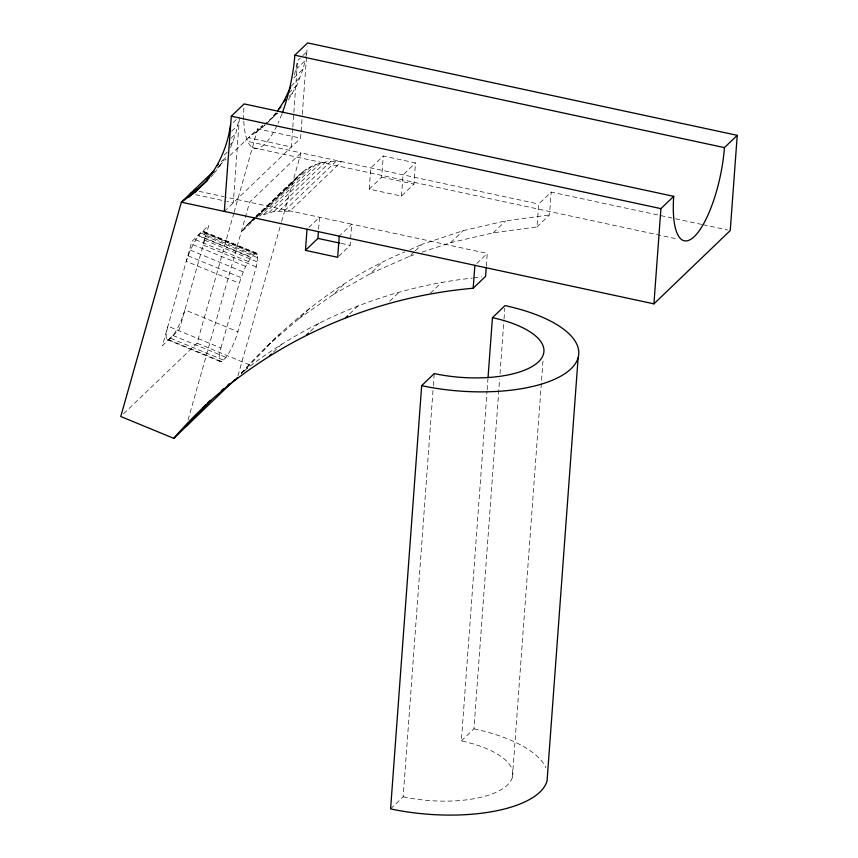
<?xml version="1.0" encoding="UTF-8"?>
<svg xmlns="http://www.w3.org/2000/svg" width="858" height="858" viewBox="0 0 858 858"><rect width="100%" height="100%" fill="white"/><g stroke="black" fill="none" stroke-linecap="round" stroke-linejoin="round"><path stroke-width="0.64" stroke-dasharray="4.29 3.22" d="M239.361 117.793L233.333 202.778L226.823 201.383M292.728 128.389L291.409 146.986L248.455 137.741L264.779 125.236M292.825 127.07L293.768 113.782M293.865 112.462L297.544 60.671L300.311 58.012M224.324 211.433L300.632 138.127L302.241 115.551M302.338 114.221L307.261 46.718M318.608 229.14L319.476 217.235L308.934 227.37M338.642 256.392L350.15 245.334L351.705 224.174L225.075 196.932M369.24 189.135L370.795 167.975L383.258 155.995L415.486 162.923L413.931 184.084L401.458 196.064L369.24 189.135L381.713 177.156L383.258 155.995M401.458 196.064L403.013 174.903L415.486 162.923M390.594 808.88L403.163 796.803L433.269 386.926M433.365 385.585L434.245 373.573M486.347 266.141L487.28 253.41L351.705 224.174L340.186 235.231M403.163 796.803A80.802 31.832 4.2 0 0 507.443 785.027A80.802 31.832 4.2 0 0 461.357 740.904L487.044 391.109M487.14 389.768L487.934 379.086M461.357 740.904L473.938 728.817L499.624 379.022M500.021 373.68L503.936 320.281M504.032 318.951L504.815 308.269M422.072 252.134L450.675 242.642L493.243 232.84L537.033 226.92L538.717 204.043L551.19 192.074L671.911 217.996M537.033 226.92L549.506 214.94L551.19 192.074M512.408 777.241L543.103 359.352M256.231 266.902L203.217 245.034L204.955 235.982L204.794 233.076L203.947 231.542L202.477 231.478L200.472 232.893L191.827 241.634L162.409 345.699L179.365 329.408L208.784 225.343L202.477 231.478L256.96 253.4L257.797 254.944L257.421 261.926L256.231 266.902L237.891 331.735A23.552 5.32 -67.6 0 1 226.072 357.378L221.686 361.593L168.672 339.725A23.552 5.32 -67.6 0 1 167.921 326.169L220.935 348.026A23.552 5.32 -67.6 0 0 221.686 361.593M230.555 147.608L235.778 133.698L238.803 120.206M296.021 69.401L305.244 60.543L303.089 69.048L293.865 77.906L297.544 60.671M305.684 58.044L306.767 51.812L301.233 57.121M123.659 413.717L197.083 343.2L233.73 213.578M234.095 212.301L257.679 128.882L262.72 125.504M188.063 419.959L249.635 202.209L301.008 152.863L538.717 204.043M220.935 348.026L239.275 283.194C242.975 272.608 246.514 260.746 255.491 253.335M237.988 375.75L281.242 222.769M281.606 221.482L301.008 152.863L245.206 140.862M251.094 257.561L198.08 235.693L190.262 250.086L186.261 261.325L239.275 283.194M288.309 99.989L296.9 85.221L303.089 69.048M214.253 173.209L225.579 157.454L221.085 161.776M255.073 217.31L247.458 224.614L241.13 232.271L254.451 219.476M310.982 166.667L259.599 216.012L274.11 211.4L289.886 211.132L341.259 161.787C322.78 159.277 302.82 167.031 292.514 182.915L255.405 218.554M268.297 121.922L276.158 112.72M168.672 339.725L173.059 335.51A23.552 5.32 -67.6 0 0 184.888 309.877L237.891 331.735M211.014 176.812L213.449 174.11M241.259 373.209C286.872 322.297 341.43 278.164 404.955 251.866M241.463 373.348L279.182 334.438M233.151 122.522L236.754 119.058M231.628 131.253L237.934 125.193M231.274 138.031L235.778 133.698M230.287 144.541L232.99 141.945M291.076 86.143L300.3 77.284M224.185 155.062L227.788 151.609M288.599 93.19L296.9 85.221M289.2 96.343L292.889 92.803M219.519 165.54L226.18 159.138M229.987 155.48L257.679 128.882L300.632 138.127M217.406 168.104L220.999 164.639M255.512 133.011L262.891 125.922M273.959 115.615L276.726 112.956M262.14 127.724L264.908 125.064M265.83 124.185L277.52 113.063L264.736 124.153M256.027 216.388L298.841 175.268M247.458 224.614L254.987 217.685M255.941 216.774L302.563 171.986M244.101 228.271L252.66 220.045M256.467 216.388L295.474 178.925M257.143 216.634L306.617 169.112M264.221 214.007L315.605 164.661M269.069 212.462L320.452 163.117M274.11 211.4L325.482 162.055M279.279 210.821L330.652 161.476M284.556 210.736L335.928 161.39M244.466 370.946L247.34 368.179C312.28 318.35 390.958 286.808 472.35 278.099M266.72 346.418L298.713 318.833L311.186 306.853M273.37 352.145L282.003 343.844M298.713 318.833L333.376 294.498L345.838 282.518M310.435 331.231L319.069 322.94M333.376 294.498L370.441 273.595L382.915 261.615M349.635 313.899L358.258 305.609M370.441 273.595L409.641 256.263L414.435 251.651M415.39 250.74L422.104 244.283L463.148 230.673L505.716 220.86L549.506 214.94M389.704 301.212L399.302 291.999M450.675 242.642L463.148 230.673M430.362 293.243L441.87 282.185M493.243 232.84L505.716 220.86M476.78 263.492L487.28 253.41M241.334 373.359L247.34 368.179M251.19 221.343L255.244 218.458M409.856 249.699L422.104 244.283M409.641 256.263L415.851 254.204M473.67 277.928L481.628 276.866M701.737 224.41L673.208 218.275M703.034 224.689L727.648 229.998M252.692 147.619L678.367 239.2M381.713 177.156L413.931 184.084M199.035 191.334L223.777 196.654M195.57 194.659L225.515 201.104M341.13 243.393L350.15 245.334M203.947 231.542L256.96 253.4M255.223 253.528L202.209 231.66L198.402 235.328L251.415 257.185M204.794 233.076L257.797 254.944M200.472 232.893L253.485 254.762M204.955 235.982L257.958 257.85M204.408 240.058L257.421 261.926M195.463 239.682L248.477 261.551M192.803 244.594L245.806 266.463M190.262 250.086L243.275 271.954M188.031 255.802L241.044 277.66M197.083 343.2L250.096 365.058M173.059 335.51L226.072 357.378M170.667 338.309L223.681 360.178M167.192 339.661L220.206 361.529M473.938 728.817A115.723 45.592 4.2 0 1 545.903 767.803M281.842 114.135A70.41 21.6 -77.9 0 1 278.046 123.273M276.887 125.74A70.41 21.6 -77.9 0 1 243.811 121.225M243.758 119.777A70.41 21.6 -77.9 0 1 243.94 106.682"/><path stroke-width="1.29" d="M224.324 211.433L231.317 116.205L244.122 103.904L673.723 196.332A70.41 21.6 -77.9 0 0 694.337 236.518A70.41 21.6 -77.9 0 0 724.431 147.619L737.236 135.328L307.625 42.9L294.83 55.202A70.41 21.6 -77.9 0 1 282.293 112.924M339.232 236.143L337.677 257.314L305.459 250.375L307.014 229.215M305.459 250.375L317.932 238.406L318.415 231.789M421.675 385.65A115.723 45.592 4.2 0 0 571.02 368.79A115.723 45.592 4.2 0 0 505.019 305.598L492.438 317.674A80.802 31.832 4.2 0 1 538.524 361.797A80.802 31.832 4.2 0 1 434.245 373.573L421.675 385.65L390.594 808.88A115.723 45.592 4.2 0 0 547.061 780.866L578.142 357.636M213.814 171.021L181.36 202.188L120.763 416.495L173.777 438.363C248.648 351.04 359.159 298.166 473.187 288.245L474.871 265.326M486.25 267.417L485.596 276.33L473.187 288.245M488.03 377.756L492.438 317.674M209.567 177.467L195.045 192.171L181.36 202.188L653.925 303.85L660.917 208.633L673.723 196.332M737.236 135.328L730.244 230.555L653.925 303.85M230.448 125.118C227.713 145.109 219.723 164.436 206.864 180.062M290.594 87.28L283.666 101.662L277.627 110.779M186.25 426.383L210.8 400.547M216.581 166.109L218.382 164.371M283.666 101.662L285.51 99.893M212.001 173.295L213.803 171.568M279.086 108.848L280.931 107.078M188.417 197.458L207.572 180.201M195.045 192.171L207.507 180.309M202.874 407.743L205.748 404.976M207.668 403.131L210.542 400.375M173.777 438.363L234.77 379.783M234.867 380.158L237.741 377.402M269.53 355.823L271.45 353.979M306.596 334.92L308.515 333.076M345.795 317.589L347.715 315.744M221.343 390.594L223.337 388.867M227.338 385.424L229.343 383.698M190.369 193.533L197.426 188.803M294.83 55.202L724.431 147.619M231.317 116.205L660.917 208.633M193.833 190.208L196.439 190.766M317.932 238.406L339.832 243.114"/></g></svg>
